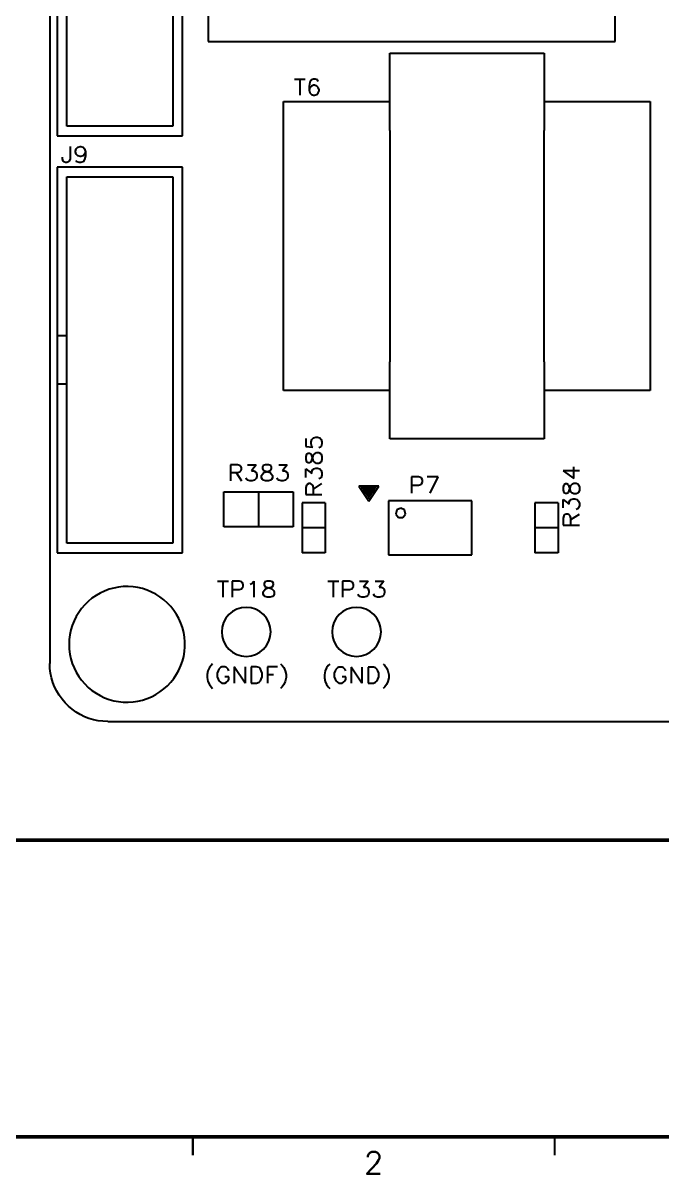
# Model space of a CAD drawing. Extents: x 295 to 953, y 10 to 290.
# Drawn here: x 517.9 to 603.9, y 10 to 165.2 of the extents above; entities that cross this region are included whole.
import ezdxf
from ezdxf.enums import TextEntityAlignment as Align

# ---------------------------------------------------------------- set-up
doc = ezdxf.new("R2010")
doc.units = 0
doc.header["$LTSCALE"] = 5
doc.header["$MEASUREMENT"] = 0
doc.layers.get('0').update_dxf_attribs({"linetype": 'CONTINUOUS', "lineweight": 25})
doc.layers.add('6', color=6, linetype='CONTINUOUS', lineweight=13)
for name, color, linetype in [('DV-DPO-A6_TSK', 14, 'CONTINUOUS'), ('문자', 4, 'CONTINUOUS'), ('테두리', 3, 'CONTINUOUS')]:
    doc.layers.add(name, color=color, linetype=linetype)
doc.styles.get("Standard").update_dxf_attribs({"font": 'simplex.shx'})
doc.styles.add('굴림체', font='')
doc.styles.get('굴림체').set_extended_font_data('GulimChe')

# ---------------------------------------------------------------- blocks, each defined once
blk = doc.blocks.new('C')
at = {"layer": '테두리'}
for points, const_width in [([(15, 285), (15, 15), (405, 15), (405, 285), (15, 285)], 0.5), ([(15, 55), (405, 55)], 0.5), ([(63.75, 12.5), (63.75, 15)], 0.3), ([(112.5, 12.5), (112.5, 15)], 0.3)]:
    blk.add_lwpolyline(points, dxfattribs=dict(at, const_width=const_width))
at = {"layer": '문자'}
blk.add_text('2', height=3, dxfattribs=at).set_placement((88.12, 11.5), align=Align.MIDDLE)

msp = doc.modelspace()

# ---------------------------------------------------------------- linework, layer by layer
at = {"layer": 'DV-DPO-A6_TSK', "color": 7}
for p, q in [((521.48, 267.3), (521.48, 78.8)), ((522.45, 253.96), (522.45, 149.96)), ((539.35, 149.96), (539.35, 253.96)), ((523.75, 151.26), (523.75, 252.66)), ((538.05, 252.66), (538.05, 151.26)), ((542.82, 172.9), (542.82, 162.66)), ((597.63, 162.66), (597.63, 172.9)), ((542.82, 162.66), (573.53, 162.66)), ((573.53, 162.66), (597.63, 162.66)), ((567.26, 161.09), (588.05, 161.09)), ((567.26, 150.69), (567.26, 161.09)), ((588.05, 161.09), (588.05, 150.69)), ((554.44, 157.59), (555.88, 157.59)), ((555.16, 157.59), (555.16, 155.42)), ((556.5, 157.18), (556.4, 156.66)), ((556.71, 157.49), (556.5, 157.18)), ((557.02, 157.59), (556.71, 157.49)), ((557.02, 156.77), (556.71, 156.66)), ((557.23, 157.59), (557.02, 157.59)), ((557.12, 156.77), (557.02, 156.77)), ((557.43, 156.66), (557.12, 156.77)), ((557.54, 157.49), (557.23, 157.59)), ((557.63, 157.28), (557.54, 157.49)), ((556.4, 156.66), (556.4, 156.15)), ((556.5, 156.46), (556.4, 156.15)), ((556.4, 156.15), (556.5, 155.73)), ((556.71, 156.66), (556.5, 156.46)), ((556.5, 155.73), (556.71, 155.52)), ((556.71, 155.52), (557.02, 155.42)), ((557.02, 155.42), (557.12, 155.42)), ((557.12, 155.42), (557.43, 155.52)), ((557.63, 156.46), (557.43, 156.66)), ((557.43, 155.52), (557.63, 155.73)), ((557.74, 156.15), (557.63, 156.46)), ((557.63, 155.73), (557.74, 156.04)), ((557.74, 156.04), (557.74, 156.15)), ((552.95, 154.59), (567.26, 154.59)), ((552.95, 115.6), (552.95, 154.59)), ((588.05, 154.59), (602.36, 154.59)), ((602.36, 154.59), (602.36, 115.6)), ((538.05, 151.26), (523.75, 151.26)), ((567.26, 150.69), (567.26, 119.49)), ((588.05, 119.49), (588.05, 150.69)), ((522.45, 149.96), (539.35, 149.96)), ((524.21, 148.51), (524.21, 146.86)), ((524.92, 147.89), (525.03, 148.2)), ((524.92, 147.78), (524.92, 147.89)), ((525.03, 147.47), (524.92, 147.78)), ((525.03, 148.2), (525.24, 148.41)), ((525.24, 147.27), (525.03, 147.47)), ((525.24, 148.41), (525.55, 148.51)), ((525.55, 148.51), (525.65, 148.51)), ((525.65, 148.51), (525.96, 148.41)), ((525.96, 148.41), (526.17, 148.2)), ((526.17, 147.47), (525.96, 147.27)), ((526.17, 148.2), (526.27, 147.78)), ((526.27, 147.78), (526.17, 147.47)), ((526.27, 147.78), (526.27, 147.27)), ((523.17, 146.86), (523.17, 147.06)), ((523.27, 146.55), (523.17, 146.86)), ((523.38, 146.44), (523.27, 146.55)), ((523.58, 146.34), (523.38, 146.44)), ((523.79, 146.34), (523.58, 146.34)), ((524, 146.44), (523.79, 146.34)), ((524.1, 146.55), (524, 146.44)), ((524.21, 146.86), (524.1, 146.55)), ((525.13, 146.44), (525.03, 146.65)), ((525.44, 146.34), (525.13, 146.44)), ((525.55, 147.16), (525.24, 147.27)), ((525.65, 146.34), (525.44, 146.34)), ((525.65, 147.16), (525.55, 147.16)), ((525.96, 147.27), (525.65, 147.16)), ((525.96, 146.44), (525.65, 146.34)), ((526.17, 146.75), (525.96, 146.44)), ((526.27, 147.27), (526.17, 146.75)), ((522.45, 145.72), (522.45, 93.72)), ((539.35, 145.72), (522.45, 145.72)), ((523.75, 95.02), (523.75, 144.42)), ((523.75, 144.42), (538.05, 144.42)), ((538.05, 144.42), (538.05, 95.02)), ((539.35, 93.72), (539.35, 145.72)), ((523.75, 122.97), (522.45, 122.97)), ((567.26, 109.09), (567.26, 119.49)), ((588.05, 119.49), (588.05, 109.09)), ((523.75, 116.47), (522.45, 116.47)), ((567.26, 115.6), (552.95, 115.6)), ((602.36, 115.6), (588.05, 115.6)), ((555.95, 109.14), (555.95, 108.09)), ((556.68, 108.72), (556.78, 109.03)), ((556.68, 108.41), (556.68, 108.72)), ((556.78, 109.03), (556.99, 109.24)), ((556.99, 109.24), (557.3, 109.34)), ((557.3, 109.34), (557.52, 109.34)), ((557.52, 109.34), (557.83, 109.24)), ((557.83, 109.24), (558.04, 109.03)), ((558.04, 109.03), (558.14, 108.72)), ((558.14, 108.72), (558.14, 108.41)), ((588.05, 109.09), (567.26, 109.09)), ((555.95, 108.09), (556.89, 107.99)), ((556.26, 107.15), (556.06, 107.04)), ((556.47, 107.15), (556.26, 107.15)), ((556.68, 107.04), (556.47, 107.15)), ((556.78, 108.09), (556.68, 108.41)), ((556.89, 107.99), (556.78, 108.09)), ((556.99, 106.95), (557.21, 107.15)), ((557.21, 107.15), (557.41, 107.26)), ((557.41, 107.26), (557.73, 107.26)), ((557.93, 107.99), (557.73, 107.88)), ((557.73, 107.26), (557.93, 107.15)), ((558.04, 108.09), (557.93, 107.99)), ((557.93, 107.15), (558.04, 107.04)), ((558.14, 108.41), (558.04, 108.09)), ((546.76, 105.62), (545.83, 105.62)), ((545.83, 105.62), (545.83, 103.43)), ((547.08, 105.51), (546.76, 105.62)), ((547.19, 105.41), (547.08, 105.51)), ((548.12, 105.62), (549.27, 105.62)), ((549.27, 105.62), (548.65, 104.78)), ((550.21, 105.51), (550.11, 105.31)), ((550.53, 105.62), (550.21, 105.51)), ((550.94, 105.62), (550.53, 105.62)), ((551.26, 105.51), (550.94, 105.62)), ((551.36, 105.31), (551.26, 105.51)), ((552.31, 105.62), (553.45, 105.62)), ((553.45, 105.62), (552.83, 104.78)), ((556.06, 107.04), (555.95, 106.73)), ((555.95, 106.73), (555.95, 106.32)), ((555.95, 106.32), (556.06, 106)), ((556.06, 106), (556.26, 105.9)), ((556.26, 105.9), (556.47, 105.9)), ((556.47, 105.9), (556.68, 106)), ((556.78, 106.84), (556.68, 107.04)), ((556.68, 106), (556.78, 106.21)), ((556.89, 106.42), (556.78, 106.84)), ((556.78, 106.21), (556.89, 106.63)), ((556.89, 106.63), (556.99, 106.95)), ((556.99, 106.11), (556.89, 106.42)), ((557.21, 105.9), (556.99, 106.11)), ((557.41, 105.8), (557.21, 105.9)), ((557.73, 105.8), (557.41, 105.8)), ((557.93, 105.9), (557.73, 105.8)), ((558.04, 106), (557.93, 105.9)), ((558.04, 107.04), (558.14, 106.73)), ((558.14, 106.32), (558.04, 106)), ((558.14, 106.73), (558.14, 106.32)), ((545.83, 104.57), (546.76, 104.57)), ((546.56, 104.57), (547.29, 103.43)), ((546.76, 104.57), (547.08, 104.68)), ((547.08, 104.68), (547.19, 104.78)), ((547.29, 105.2), (547.19, 105.41)), ((547.19, 104.78), (547.29, 104.99)), ((547.29, 104.99), (547.29, 105.2)), ((548.65, 104.78), (548.96, 104.78)), ((548.96, 104.78), (549.17, 104.68)), ((549.17, 104.68), (549.27, 104.57)), ((549.27, 104.57), (549.38, 104.26)), ((549.38, 104.05), (549.27, 103.74)), ((549.38, 104.26), (549.38, 104.05)), ((550.01, 104.16), (550.11, 104.36)), ((550.01, 103.84), (550.01, 104.16)), ((550.11, 105.31), (550.11, 105.1)), ((550.11, 105.1), (550.21, 104.89)), ((550.11, 104.36), (550.32, 104.57)), ((550.21, 104.89), (550.42, 104.78)), ((550.32, 104.57), (550.63, 104.68)), ((550.42, 104.78), (550.84, 104.68)), ((550.63, 104.68), (551.05, 104.78)), ((550.84, 104.68), (551.16, 104.57)), ((551.05, 104.78), (551.26, 104.89)), ((551.16, 104.57), (551.36, 104.36)), ((551.26, 104.89), (551.36, 105.1)), ((551.36, 105.1), (551.36, 105.31)), ((551.36, 104.36), (551.47, 104.16)), ((551.47, 104.16), (551.47, 103.84)), ((552.83, 104.78), (553.14, 104.78)), ((553.14, 104.78), (553.35, 104.68)), ((553.35, 104.68), (553.45, 104.57)), ((553.45, 104.57), (553.56, 104.26)), ((553.56, 104.05), (553.45, 103.74)), ((553.56, 104.26), (553.56, 104.05)), ((555.95, 103.91), (555.95, 105.06)), ((555.95, 105.06), (556.78, 104.44)), ((556.78, 104.75), (556.89, 104.96)), ((556.78, 104.44), (556.78, 104.75)), ((556.89, 104.96), (556.99, 105.06)), ((556.99, 105.06), (557.3, 105.17)), ((557.3, 105.17), (557.52, 105.17)), ((557.52, 105.17), (557.83, 105.06)), ((557.83, 105.06), (558.04, 104.85)), ((558.04, 104.85), (558.14, 104.54)), ((558.14, 104.22), (558.04, 103.91)), ((558.14, 104.54), (558.14, 104.22)), ((571.13, 104), (570.18, 104)), ((570.18, 104), (570.18, 101.78)), ((571.45, 103.89), (571.13, 104)), ((573.78, 104), (572.3, 104)), ((572.72, 101.78), (573.78, 104)), ((592.81, 104.8), (590.62, 104.8)), ((590.62, 104.8), (592.08, 103.76)), ((592.08, 103.76), (592.08, 105.32)), ((548.02, 103.63), (547.91, 103.84)), ((548.12, 103.53), (548.02, 103.63)), ((548.44, 103.43), (548.12, 103.53)), ((548.75, 103.43), (548.44, 103.43)), ((549.06, 103.53), (548.75, 103.43)), ((549.27, 103.74), (549.06, 103.53)), ((550.11, 103.63), (550.01, 103.84)), ((550.21, 103.53), (550.11, 103.63)), ((550.53, 103.43), (550.21, 103.53)), ((550.94, 103.43), (550.53, 103.43)), ((551.26, 103.53), (550.94, 103.43)), ((551.36, 103.63), (551.26, 103.53)), ((551.47, 103.84), (551.36, 103.63)), ((552.2, 103.63), (552.09, 103.84)), ((552.31, 103.53), (552.2, 103.63)), ((552.62, 103.43), (552.31, 103.53)), ((552.93, 103.43), (552.62, 103.43)), ((553.24, 103.53), (552.93, 103.43)), ((553.45, 103.74), (553.24, 103.53)), ((556.06, 102.87), (555.95, 102.55)), ((555.95, 102.55), (555.95, 101.62)), ((556.16, 102.97), (556.06, 102.87)), ((556.37, 103.08), (556.16, 102.97)), ((556.58, 103.08), (556.37, 103.08)), ((556.78, 102.97), (556.58, 103.08)), ((556.89, 102.87), (556.78, 102.97)), ((556.99, 102.55), (556.89, 102.87)), ((556.99, 102.34), (558.14, 103.08)), ((556.99, 101.62), (556.99, 102.55)), ((557.93, 103.81), (557.73, 103.7)), ((558.04, 103.91), (557.93, 103.81)), ((565.79, 102.73), (563.1, 102.73)), ((563.1, 102.73), (564.44, 100.72)), ((563.43, 102.54), (565.47, 102.54)), ((564.44, 100.72), (565.79, 102.73)), ((570.18, 102.84), (571.13, 102.84)), ((571.13, 102.84), (571.45, 102.94)), ((571.56, 103.79), (571.45, 103.89)), ((571.45, 102.94), (571.56, 103.05)), ((571.66, 103.58), (571.56, 103.79)), ((571.56, 103.05), (571.66, 103.26)), ((571.66, 103.26), (571.66, 103.58)), ((590.73, 102.92), (590.62, 102.61)), ((590.62, 102.61), (590.62, 102.19)), ((590.93, 103.02), (590.73, 102.92)), ((591.14, 103.02), (590.93, 103.02)), ((591.35, 102.92), (591.14, 103.02)), ((591.45, 102.71), (591.35, 102.92)), ((591.56, 102.29), (591.45, 102.71)), ((591.45, 102.09), (591.56, 102.5)), ((591.56, 102.5), (591.66, 102.82)), ((591.66, 102.82), (591.88, 103.02)), ((591.88, 103.02), (592.08, 103.13)), ((592.08, 103.13), (592.4, 103.13)), ((592.4, 103.13), (592.6, 103.02)), ((592.6, 103.02), (592.71, 102.92)), ((592.71, 102.92), (592.81, 102.61)), ((592.81, 102.61), (592.81, 102.19)), ((544.91, 101.94), (554.27, 101.94)), ((544.91, 97.26), (544.91, 101.94)), ((549.59, 101.94), (549.59, 97.26)), ((554.27, 101.94), (554.27, 97.26)), ((555.95, 101.62), (558.14, 101.62)), ((563.53, 102.39), (565.36, 102.39)), ((563.63, 102.24), (565.26, 102.24)), ((563.74, 102.09), (565.16, 102.09)), ((563.84, 101.93), (565.06, 101.93)), ((563.93, 101.78), (564.96, 101.78)), ((564.04, 101.63), (564.85, 101.63)), ((564.14, 101.48), (564.75, 101.48)), ((564.25, 101.33), (564.65, 101.33)), ((564.34, 101.17), (564.55, 101.17)), ((590.62, 102.19), (590.73, 101.87)), ((590.62, 99.79), (590.62, 100.94)), ((590.62, 100.94), (591.45, 100.31)), ((590.73, 101.87), (590.93, 101.77)), ((590.93, 101.77), (591.14, 101.77)), ((591.14, 101.77), (591.35, 101.87)), ((591.35, 101.87), (591.45, 102.09)), ((591.66, 101.98), (591.56, 102.29)), ((591.56, 100.83), (591.66, 100.94)), ((591.88, 101.77), (591.66, 101.98)), ((591.66, 100.94), (591.98, 101.04)), ((592.08, 101.67), (591.88, 101.77)), ((591.98, 101.04), (592.19, 101.04)), ((592.4, 101.67), (592.08, 101.67)), ((592.19, 101.04), (592.5, 100.94)), ((592.6, 101.77), (592.4, 101.67)), ((592.5, 100.94), (592.71, 100.72)), ((592.71, 101.87), (592.6, 101.77)), ((592.81, 102.19), (592.71, 101.87)), ((555.46, 100.5), (555.46, 93.74)), ((558.58, 100.5), (555.46, 100.5)), ((558.58, 100.5), (558.58, 93.74)), ((567.09, 100.75), (567.09, 93.49)), ((578.32, 100.75), (567.09, 100.75)), ((568.22, 99.52), (568.1, 98.95)), ((568.74, 99.76), (568.22, 99.52)), ((569.26, 99.52), (568.74, 99.76)), ((569.38, 98.95), (569.26, 99.52)), ((578.32, 93.49), (578.32, 100.75)), ((586.82, 100.5), (586.82, 93.74)), ((589.95, 100.5), (586.82, 100.5)), ((589.95, 100.5), (589.95, 93.74)), ((591.45, 100.62), (591.56, 100.83)), ((591.45, 100.31), (591.45, 100.62)), ((592.6, 99.68), (592.4, 99.58)), ((592.71, 99.79), (592.6, 99.68)), ((592.71, 100.72), (592.81, 100.41)), ((592.81, 100.1), (592.71, 99.79)), ((592.81, 100.41), (592.81, 100.1)), ((568.1, 98.95), (568.45, 98.51)), ((568.45, 98.51), (569.03, 98.51)), ((569.03, 98.51), (569.38, 98.95)), ((590.73, 98.74), (590.62, 98.43)), ((590.62, 98.43), (590.62, 97.49)), ((590.83, 98.84), (590.73, 98.74)), ((591.04, 98.95), (590.83, 98.84)), ((591.25, 98.95), (591.04, 98.95)), ((591.45, 98.84), (591.25, 98.95)), ((591.56, 98.74), (591.45, 98.84)), ((591.66, 98.43), (591.56, 98.74)), ((591.66, 98.22), (592.81, 98.95)), ((591.66, 97.49), (591.66, 98.43)), ((554.27, 97.26), (544.91, 97.26)), ((558.58, 97.12), (555.46, 97.12)), ((589.95, 97.12), (586.82, 97.12)), ((590.62, 97.49), (592.81, 97.49)), ((538.05, 95.02), (523.75, 95.02)), ((522.45, 93.72), (539.35, 93.72)), ((558.58, 93.74), (555.46, 93.74)), ((567.09, 93.49), (578.32, 93.49)), ((589.95, 93.74), (586.82, 93.74)), ((528.85, 88.59), (528.26, 88.31)), ((529.46, 88.82), (528.85, 88.59)), ((530.1, 88.99), (529.46, 88.82)), ((530.74, 89.11), (530.1, 88.99)), ((531.38, 89.18), (530.74, 89.11)), ((532.04, 89.19), (531.38, 89.18)), ((532.69, 89.15), (532.04, 89.19)), ((533.34, 89.06), (532.69, 89.15)), ((533.97, 88.91), (533.34, 89.06)), ((534.59, 88.71), (533.97, 88.91)), ((535.19, 88.45), (534.59, 88.71)), ((535.78, 88.15), (535.19, 88.45)), ((544.07, 89.93), (545.53, 89.93)), ((544.8, 89.93), (544.8, 87.74)), ((547, 89.93), (546.06, 89.93)), ((546.06, 89.93), (546.06, 87.74)), ((546.06, 88.78), (547, 88.78)), ((547.31, 89.83), (547, 89.93)), ((547, 88.78), (547.31, 88.89)), ((547.41, 89.73), (547.31, 89.83)), ((547.31, 88.89), (547.41, 89)), ((547.52, 89.52), (547.41, 89.73)), ((547.41, 89), (547.52, 89.2)), ((547.52, 89.2), (547.52, 89.52)), ((548.46, 89.52), (548.67, 89.62)), ((548.67, 89.62), (548.98, 89.93)), ((548.98, 89.93), (548.98, 87.74)), ((550.24, 88.47), (550.34, 88.68)), ((550.24, 88.16), (550.24, 88.47)), ((550.44, 89.83), (550.34, 89.62)), ((550.34, 89.62), (550.34, 89.41)), ((550.34, 89.41), (550.44, 89.2)), ((550.34, 88.68), (550.55, 88.89)), ((550.76, 89.93), (550.44, 89.83)), ((550.44, 89.2), (550.65, 89.1)), ((550.55, 88.89), (550.87, 89)), ((550.65, 89.1), (551.07, 89)), ((551.18, 89.93), (550.76, 89.93)), ((550.87, 89), (551.28, 89.1)), ((551.07, 89), (551.39, 88.89)), ((551.49, 89.83), (551.18, 89.93)), ((551.28, 89.1), (551.49, 89.2)), ((551.39, 88.89), (551.6, 88.68)), ((551.6, 89.62), (551.49, 89.83)), ((551.49, 89.2), (551.6, 89.41)), ((551.6, 89.41), (551.6, 89.62)), ((551.6, 88.68), (551.7, 88.47)), ((551.7, 88.47), (551.7, 88.16)), ((558.93, 89.93), (560.39, 89.93)), ((559.66, 89.93), (559.66, 87.74)), ((561.85, 89.93), (560.92, 89.93)), ((560.92, 89.93), (560.92, 87.74)), ((560.92, 88.78), (561.85, 88.78)), ((562.17, 89.83), (561.85, 89.93)), ((561.85, 88.78), (562.17, 88.89)), ((562.27, 89.73), (562.17, 89.83)), ((562.17, 88.89), (562.27, 89)), ((562.38, 89.52), (562.27, 89.73)), ((562.27, 89), (562.38, 89.2)), ((562.38, 89.2), (562.38, 89.52)), ((563.21, 89.93), (564.36, 89.93)), ((564.36, 89.93), (563.74, 89.1)), ((563.74, 89.1), (564.05, 89.1)), ((564.05, 89.1), (564.26, 89)), ((564.26, 89), (564.36, 88.89)), ((564.36, 88.89), (564.47, 88.58)), ((564.47, 88.58), (564.47, 88.37)), ((565.3, 89.93), (566.46, 89.93)), ((566.46, 89.93), (565.83, 89.1)), ((565.83, 89.1), (566.14, 89.1)), ((566.14, 89.1), (566.35, 89)), ((566.35, 89), (566.46, 88.89)), ((566.46, 88.89), (566.56, 88.58)), ((566.56, 88.58), (566.56, 88.37)), ((526.66, 87.19), (526.19, 86.74)), ((527.16, 87.61), (526.66, 87.19)), ((527.7, 87.99), (527.16, 87.61)), ((528.26, 88.31), (527.7, 87.99)), ((536.32, 87.8), (535.78, 88.15)), ((536.85, 87.4), (536.32, 87.8)), ((537.33, 86.97), (536.85, 87.4)), ((537.78, 86.49), (537.33, 86.97)), ((550.34, 87.95), (550.24, 88.16)), ((550.44, 87.85), (550.34, 87.95)), ((550.76, 87.74), (550.44, 87.85)), ((551.18, 87.74), (550.76, 87.74)), ((551.49, 87.85), (551.18, 87.74)), ((551.6, 87.95), (551.49, 87.85)), ((551.7, 88.16), (551.6, 87.95)), ((563.11, 87.95), (563, 88.16)), ((563.21, 87.85), (563.11, 87.95)), ((563.53, 87.74), (563.21, 87.85)), ((563.84, 87.74), (563.53, 87.74)), ((564.15, 87.85), (563.84, 87.74)), ((564.36, 88.05), (564.15, 87.85)), ((564.47, 88.37), (564.36, 88.05)), ((565.2, 87.95), (565.1, 88.16)), ((565.3, 87.85), (565.2, 87.95)), ((565.62, 87.74), (565.3, 87.85)), ((565.93, 87.74), (565.62, 87.74)), ((566.25, 87.85), (565.93, 87.74)), ((566.46, 88.05), (566.25, 87.85)), ((566.56, 88.37), (566.46, 88.05)), ((525.38, 85.71), (525.04, 85.15)), ((525.76, 86.24), (525.38, 85.71)), ((526.19, 86.74), (525.76, 86.24)), ((538.19, 85.98), (537.78, 86.49)), ((538.55, 85.44), (538.19, 85.98)), ((538.86, 84.87), (538.55, 85.44)), ((545.6, 85.42), (545.19, 84.92)), ((546.1, 85.83), (545.6, 85.42)), ((546.67, 86.14), (546.1, 85.83)), ((547.29, 86.33), (546.67, 86.14)), ((547.94, 86.39), (547.29, 86.33)), ((548.58, 86.33), (547.94, 86.39)), ((549.2, 86.14), (548.58, 86.33)), ((549.77, 85.83), (549.2, 86.14)), ((550.27, 85.42), (549.77, 85.83)), ((550.68, 84.92), (550.27, 85.42)), ((560.46, 85.42), (560.05, 84.92)), ((560.96, 85.83), (560.46, 85.42)), ((561.53, 86.14), (560.96, 85.83)), ((562.15, 86.33), (561.53, 86.14)), ((562.8, 86.39), (562.15, 86.33)), ((563.44, 86.33), (562.8, 86.39)), ((564.06, 86.14), (563.44, 86.33)), ((564.63, 85.83), (564.06, 86.14)), ((565.13, 85.42), (564.63, 85.83)), ((565.54, 84.92), (565.13, 85.42)), ((524.51, 83.96), (524.32, 83.34)), ((524.75, 84.57), (524.51, 83.96)), ((525.04, 85.15), (524.75, 84.57)), ((539.13, 84.27), (538.86, 84.87)), ((539.34, 83.65), (539.13, 84.27)), ((544.89, 84.35), (544.7, 83.73)), ((545.19, 84.92), (544.89, 84.35)), ((550.98, 84.35), (550.68, 84.92)), ((551.18, 83.73), (550.98, 84.35)), ((559.75, 84.35), (559.56, 83.73)), ((560.05, 84.92), (559.75, 84.35)), ((565.84, 84.35), (565.54, 84.92)), ((566.03, 83.73), (565.84, 84.35)), ((524.19, 82.7), (524.1, 82.05)), ((524.32, 83.34), (524.19, 82.7)), ((539.51, 83.02), (539.34, 83.65)), ((539.61, 82.37), (539.51, 83.02)), ((539.66, 81.72), (539.61, 82.37)), ((544.7, 83.73), (544.64, 83.09)), ((544.64, 83.09), (544.7, 82.44)), ((544.7, 82.44), (544.89, 81.82)), ((550.98, 81.82), (551.18, 82.44)), ((551.24, 83.09), (551.18, 83.73)), ((551.18, 82.44), (551.24, 83.09)), ((559.56, 83.73), (559.5, 83.09)), ((559.5, 83.09), (559.56, 82.44)), ((559.56, 82.44), (559.75, 81.82)), ((565.84, 81.82), (566.03, 82.44)), ((566.1, 83.09), (566.03, 83.73)), ((566.03, 82.44), (566.1, 83.09)), ((524.1, 82.05), (524.07, 81.39)), ((524.07, 81.39), (524.1, 80.75)), ((524.1, 80.75), (524.19, 80.09)), ((539.61, 80.42), (539.66, 81.07)), ((539.66, 81.07), (539.66, 81.72)), ((544.89, 81.82), (545.19, 81.26)), ((545.19, 81.26), (545.6, 80.75)), ((545.6, 80.75), (546.1, 80.34)), ((549.77, 80.34), (550.27, 80.75)), ((550.27, 80.75), (550.68, 81.26)), ((550.68, 81.26), (550.98, 81.82)), ((559.75, 81.82), (560.05, 81.26)), ((560.05, 81.26), (560.46, 80.75)), ((560.46, 80.75), (560.96, 80.34)), ((564.63, 80.34), (565.13, 80.75)), ((565.13, 80.75), (565.54, 81.26)), ((565.54, 81.26), (565.84, 81.82)), ((524.19, 80.09), (524.32, 79.46)), ((524.32, 79.46), (524.51, 78.83)), ((539.13, 78.53), (539.34, 79.14)), ((539.34, 79.14), (539.51, 79.78)), ((539.51, 79.78), (539.61, 80.42)), ((546.1, 80.34), (546.67, 80.03)), ((546.67, 80.03), (547.29, 79.85)), ((547.29, 79.85), (547.94, 79.78)), ((547.94, 79.78), (548.58, 79.85)), ((548.58, 79.85), (549.2, 80.03)), ((549.2, 80.03), (549.77, 80.34)), ((560.96, 80.34), (561.53, 80.03)), ((561.53, 80.03), (562.15, 79.85)), ((562.15, 79.85), (562.8, 79.78)), ((562.8, 79.78), (563.44, 79.85)), ((563.44, 79.85), (564.06, 80.03)), ((564.06, 80.03), (564.63, 80.34)), ((521.5, 78.15), (521.48, 78.8)), ((521.58, 77.51), (521.5, 78.15)), ((524.51, 78.83), (524.75, 78.22)), ((524.75, 78.22), (525.04, 77.64)), ((525.04, 77.64), (525.38, 77.08)), ((538.55, 77.36), (538.86, 77.93)), ((538.86, 77.93), (539.13, 78.53)), ((542.78, 77.85), (542.68, 77.33)), ((542.99, 78.26), (542.78, 77.85)), ((543.2, 78.57), (542.99, 78.26)), ((543.41, 78.79), (543.2, 78.57)), ((544.14, 77.85), (544.03, 77.53)), ((544.24, 78.05), (544.14, 77.85)), ((544.45, 78.26), (544.24, 78.05)), ((544.66, 78.37), (544.45, 78.26)), ((545.07, 78.37), (544.66, 78.37)), ((545.28, 78.26), (545.07, 78.37)), ((545.49, 78.05), (545.28, 78.26)), ((545.6, 77.85), (545.49, 78.05)), ((547.78, 76.18), (546.32, 78.37)), ((546.32, 78.37), (546.32, 76.18)), ((547.78, 78.37), (547.78, 76.18)), ((548.61, 78.37), (548.61, 76.18)), ((549.34, 78.37), (548.61, 78.37)), ((549.66, 78.26), (549.34, 78.37)), ((549.86, 78.05), (549.66, 78.26)), ((549.97, 77.85), (549.86, 78.05)), ((550.07, 77.53), (549.97, 77.85)), ((552.15, 78.37), (550.8, 78.37)), ((550.8, 78.37), (550.8, 76.18)), ((552.57, 78.79), (552.78, 78.57)), ((552.78, 78.57), (552.99, 78.26)), ((552.99, 78.26), (553.2, 77.85)), ((553.2, 77.85), (553.3, 77.33)), ((558.57, 77.82), (558.46, 77.31)), ((558.77, 78.24), (558.57, 77.82)), ((558.98, 78.55), (558.77, 78.24)), ((559.19, 78.75), (558.98, 78.55)), ((559.91, 77.82), (559.8, 77.52)), ((560.01, 78.03), (559.91, 77.82)), ((560.22, 78.24), (560.01, 78.03)), ((560.42, 78.34), (560.22, 78.24)), ((560.84, 78.34), (560.42, 78.34)), ((561.04, 78.24), (560.84, 78.34)), ((561.25, 78.03), (561.04, 78.24)), ((561.35, 77.82), (561.25, 78.03)), ((563.52, 76.17), (562.07, 78.34)), ((562.07, 78.34), (562.07, 76.17)), ((563.52, 78.34), (563.52, 76.17)), ((564.34, 78.34), (564.34, 76.17)), ((565.06, 78.34), (564.34, 78.34)), ((565.37, 78.24), (565.06, 78.34)), ((565.58, 78.03), (565.37, 78.24)), ((565.68, 77.82), (565.58, 78.03)), ((565.79, 77.52), (565.68, 77.82)), ((566.4, 78.75), (566.62, 78.55)), ((566.62, 78.55), (566.82, 78.24)), ((566.82, 78.24), (567.03, 77.82)), ((567.03, 77.82), (567.13, 77.31)), ((521.72, 76.88), (521.58, 77.51)), ((521.9, 76.26), (521.72, 76.88)), ((522.13, 75.66), (521.9, 76.26)), ((525.38, 77.08), (525.76, 76.55)), ((525.76, 76.55), (526.19, 76.06)), ((526.19, 76.06), (526.66, 75.6)), ((537.33, 75.83), (537.78, 76.3)), ((537.78, 76.3), (538.19, 76.81)), ((538.19, 76.81), (538.55, 77.36)), ((542.68, 77.33), (542.68, 76.91)), ((542.68, 76.91), (542.78, 76.39)), ((542.78, 76.39), (542.99, 75.97)), ((544.03, 77.53), (544.03, 77.02)), ((544.03, 77.02), (544.14, 76.7)), ((544.14, 76.7), (544.24, 76.49)), ((544.24, 76.49), (544.45, 76.28)), ((544.45, 76.28), (544.66, 76.18)), ((544.66, 76.18), (545.07, 76.18)), ((545.6, 77.02), (545.07, 77.02)), ((545.07, 76.18), (545.28, 76.28)), ((545.28, 76.28), (545.49, 76.49)), ((545.49, 76.49), (545.6, 76.7)), ((545.6, 76.7), (545.6, 77.02)), ((548.61, 76.18), (549.34, 76.18)), ((549.34, 76.18), (549.66, 76.28)), ((549.66, 76.28), (549.86, 76.49)), ((549.86, 76.49), (549.97, 76.7)), ((549.97, 76.7), (550.07, 77.02)), ((550.07, 77.02), (550.07, 77.53)), ((550.8, 77.33), (551.63, 77.33)), ((553.2, 76.39), (552.99, 75.97)), ((553.3, 76.91), (553.2, 76.39)), ((553.3, 77.33), (553.3, 76.91)), ((558.46, 77.31), (558.46, 76.9)), ((558.46, 76.9), (558.57, 76.38)), ((558.57, 76.38), (558.77, 75.97)), ((559.8, 77.52), (559.8, 77)), ((559.8, 77), (559.91, 76.69)), ((559.91, 76.69), (560.01, 76.48)), ((560.01, 76.48), (560.22, 76.28)), ((560.22, 76.28), (560.42, 76.17)), ((560.42, 76.17), (560.84, 76.17)), ((561.35, 77), (560.84, 77)), ((560.84, 76.17), (561.04, 76.28)), ((561.04, 76.28), (561.25, 76.48)), ((561.25, 76.48), (561.35, 76.69)), ((561.35, 76.69), (561.35, 77)), ((564.34, 76.17), (565.06, 76.17)), ((565.06, 76.17), (565.37, 76.28)), ((565.37, 76.28), (565.58, 76.48)), ((565.58, 76.48), (565.68, 76.69)), ((565.68, 76.69), (565.79, 77)), ((565.79, 77), (565.79, 77.52)), ((567.03, 76.38), (566.82, 75.97)), ((567.13, 76.9), (567.03, 76.38)), ((567.13, 77.31), (567.13, 76.9)), ((522.42, 75.09), (522.13, 75.66)), ((522.75, 74.53), (522.42, 75.09)), ((523.12, 74), (522.75, 74.53)), ((526.66, 75.6), (527.16, 75.19)), ((527.16, 75.19), (527.7, 74.81)), ((527.7, 74.81), (528.26, 74.49)), ((528.26, 74.49), (528.85, 74.21)), ((535.19, 74.34), (535.78, 74.65)), ((535.78, 74.65), (536.32, 75)), ((536.32, 75), (536.85, 75.39)), ((536.85, 75.39), (537.33, 75.83)), ((542.99, 75.97), (543.2, 75.66)), ((543.2, 75.66), (543.41, 75.45)), ((552.78, 75.66), (552.57, 75.45)), ((552.99, 75.97), (552.78, 75.66)), ((558.77, 75.97), (558.98, 75.66)), ((558.98, 75.66), (559.19, 75.45)), ((566.62, 75.66), (566.4, 75.45)), ((566.82, 75.97), (566.62, 75.66)), ((523.54, 73.52), (523.12, 74)), ((523.99, 73.06), (523.54, 73.52)), ((524.48, 72.64), (523.99, 73.06)), ((528.85, 74.21), (529.46, 73.98)), ((529.46, 73.98), (530.1, 73.8)), ((530.1, 73.8), (530.74, 73.68)), ((530.74, 73.68), (531.38, 73.62)), ((531.38, 73.62), (532.04, 73.6)), ((532.04, 73.6), (532.69, 73.64)), ((532.69, 73.64), (533.34, 73.73)), ((533.34, 73.73), (533.97, 73.89)), ((533.97, 73.89), (534.59, 74.08)), ((534.59, 74.08), (535.19, 74.34)), ((525.01, 72.27), (524.48, 72.64)), ((525.57, 71.94), (525.01, 72.27)), ((526.14, 71.65), (525.57, 71.94)), ((526.74, 71.42), (526.14, 71.65)), ((527.36, 71.24), (526.74, 71.42)), ((527.99, 71.11), (527.36, 71.24)), ((528.63, 71.03), (527.99, 71.11)), ((529.28, 71), (528.63, 71.03)), ((529.28, 71), (763.28, 71))]:
    msp.add_line(p, q, dxfattribs=at)

# ---------------------------------------------------------------- block references
msp.add_blockref('C', (476.98, 0))

# ---------------------------------------------------------------- texts
at = {"layer": '6', "color": 4, "insert": (573.67, 73.54), "char_height": 3, "width": 36.962, "attachment_point": 4, "style": '굴림체'}
msp.add_mtext('{\\f굴림|b0|i0|c129;\\C7;', dxfattribs=at)

doc.saveas('drawing.dxf')
